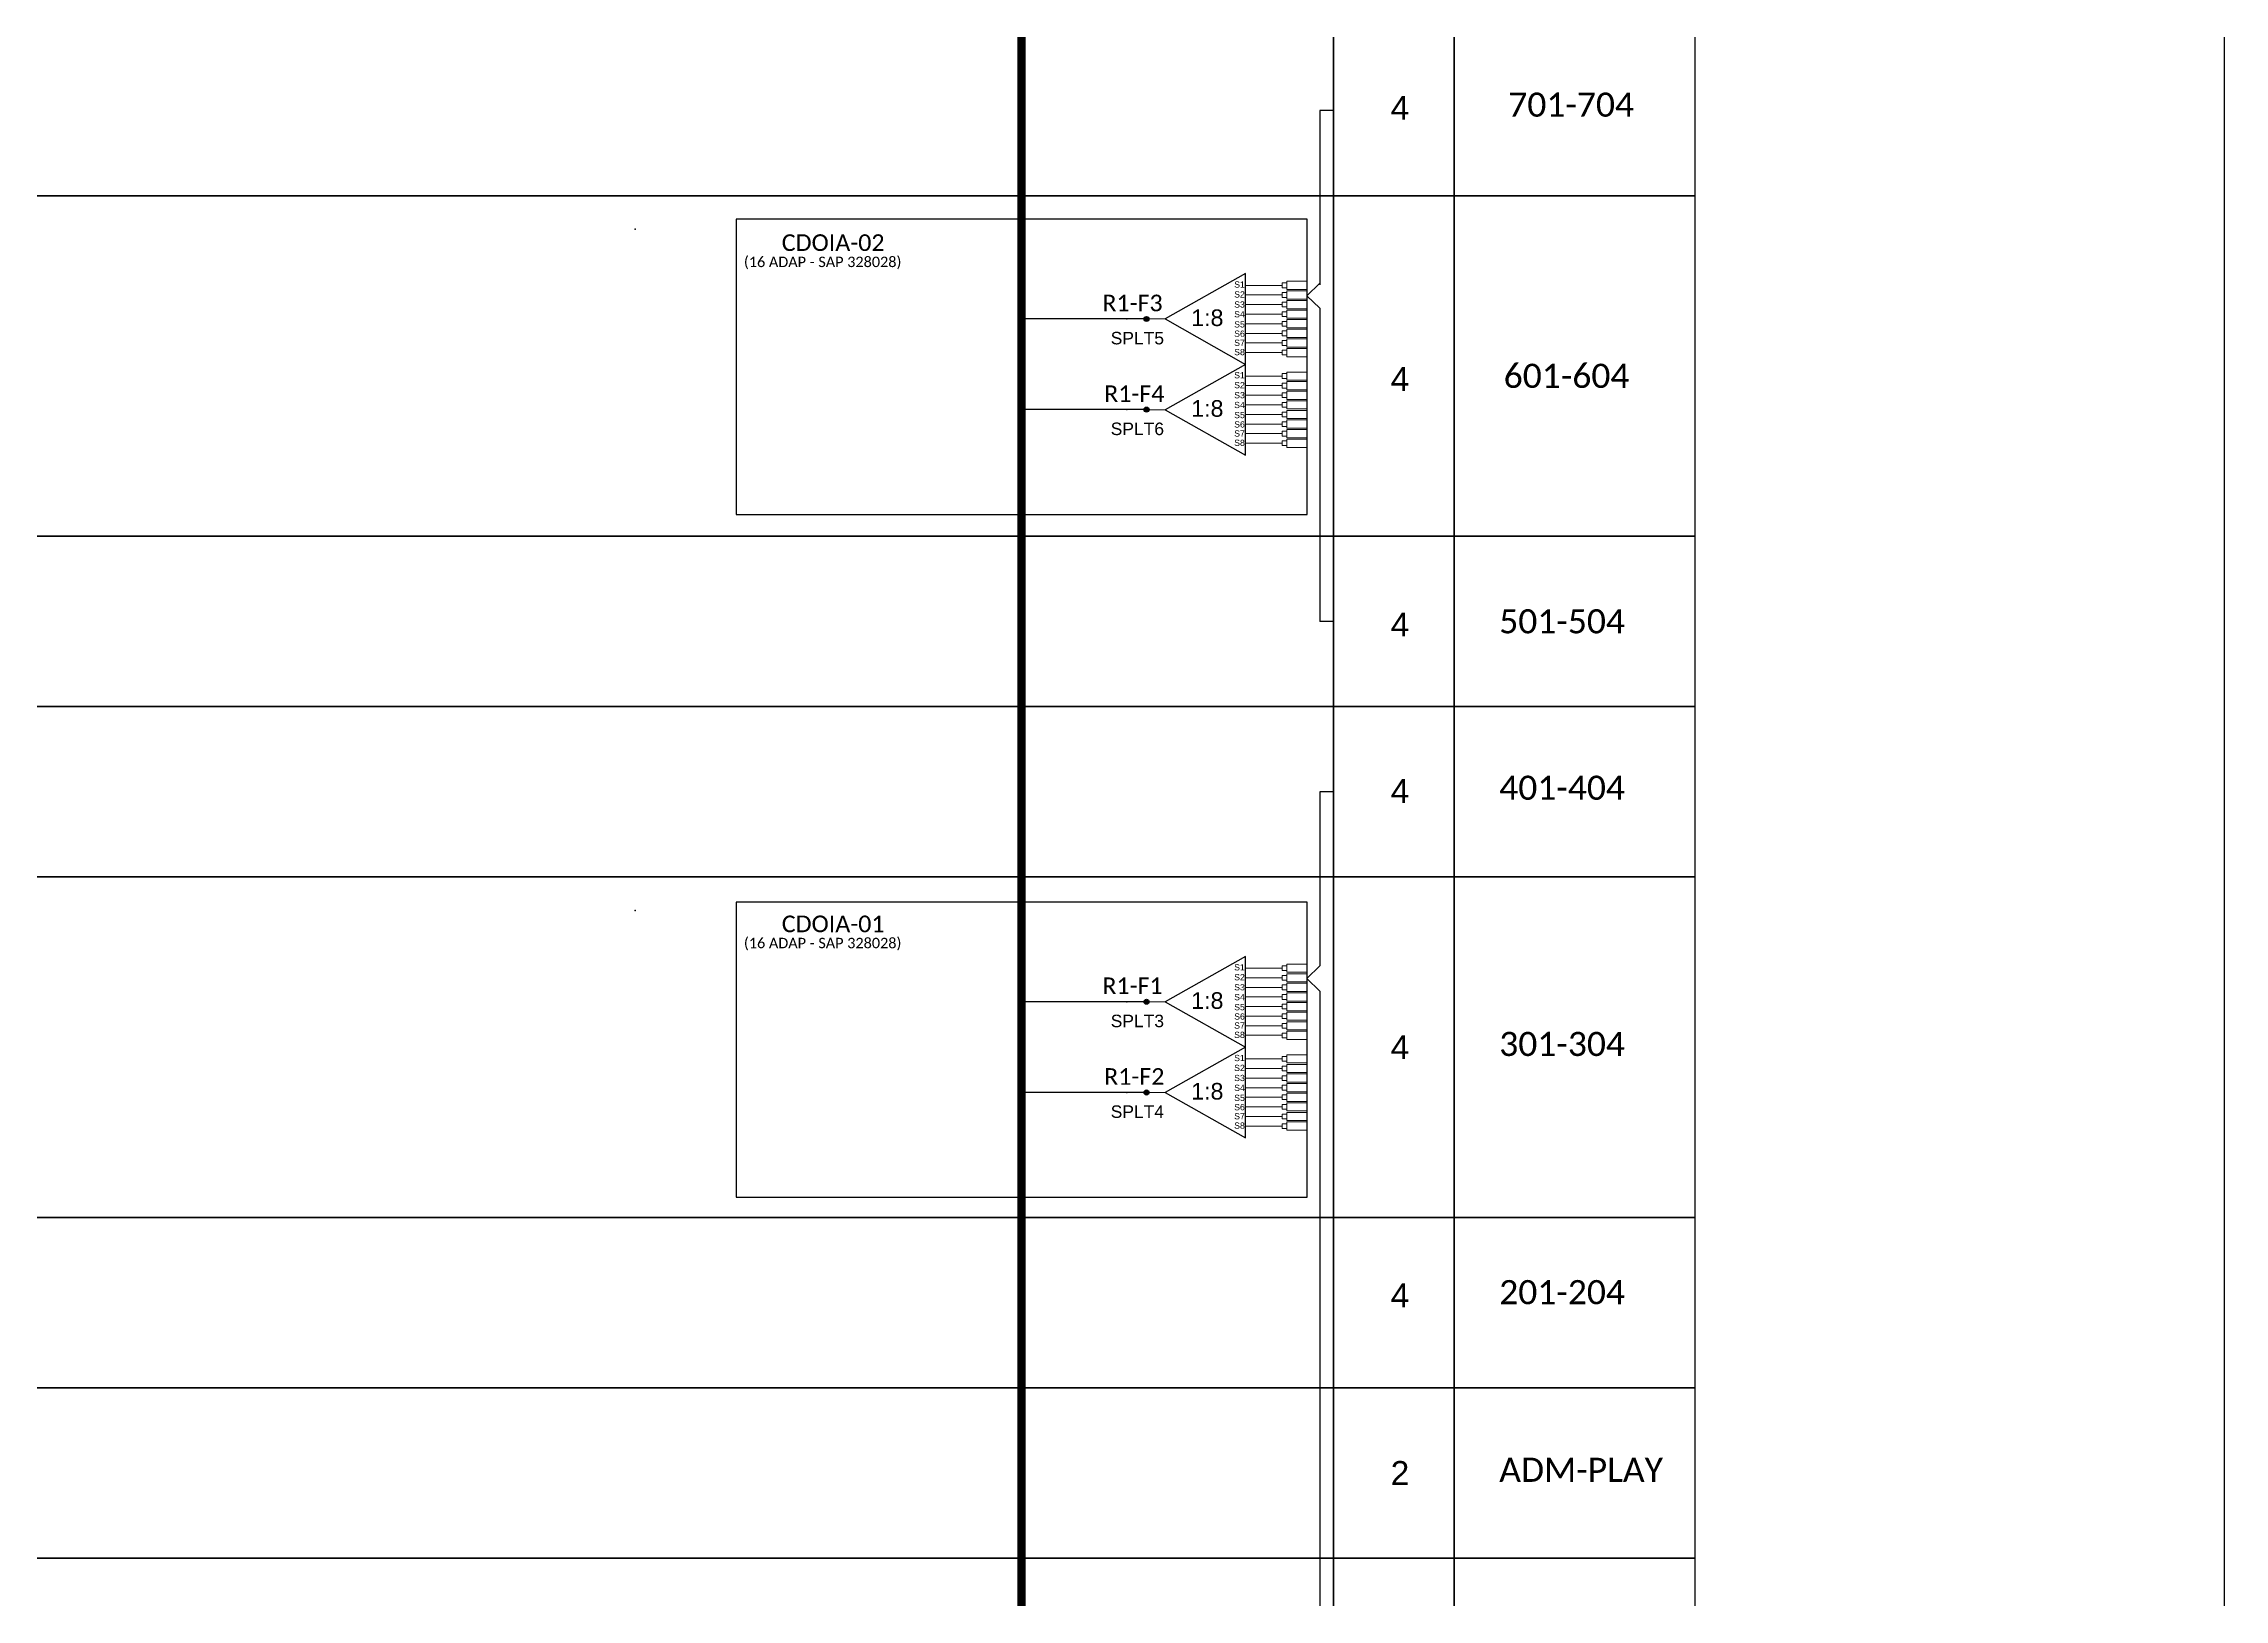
# Model space of a CAD drawing. Header units: inches. Extents: x 1934 to 3676, y 155 to 749.
# Drawn here: x 3466.3 to 3676, y 312.1 to 461.7 of the extents above; entities that cross this region are included whole.
import ezdxf
from ezdxf.enums import TextEntityAlignment as Align

# ---------------------------------------------------------------- set-up
doc = ezdxf.new("R2010")
doc.units = ezdxf.units.IN
doc.header["$MEASUREMENT"] = 0
doc.styles.add('ARIAL', font='arial.ttf')
doc.styles.add('WMF-Calibri0', font='calibri.ttf')

# ---------------------------------------------------------------- blocks, each defined once
blk = doc.blocks.new('A$C415C251F')
at = {"color": 3}
blk.add_point((0, 0), dxfattribs=at)
blk = doc.blocks.new('LEG_CDOIA8_C-SPLT_ESQ')
at = {"color": 3, "extrusion": (0, 0, -1), "xscale": -1, "zscale": -1}
blk.add_blockref('A$C415C251F', (0, 0), dxfattribs=at)
at = {"color": 1, "style": 'WMF-Calibri0', "flags": 4}
blk.add_attdef('CDO', (21.44, -2.61), '', height=2, dxfattribs=at)
blk.add_attdef('MODELO', text='', height=1.5, dxfattribs=at).set_placement((22.54, -4.54), align=Align.CENTER)
at = {"style": 'ARIAL', "flags": 4}
blk.add_attdef('SPLITAGEM', text='', height=1.5, dxfattribs=at).set_placement((18.61, -12.59), align=Align.CENTER)
blk = doc.blocks.new('SPLT_1-8_SC-APC')
at = {"color": 1}
blk.add_lwpolyline([(-7.37, -2.1), (-17.04, -7.55), (-7.37, -13), (-7.37, -2.1)], dxfattribs=at)
at = {"color": 3, "lineweight": 0}
for points in [[(-2.99, -3.51), (-7.37, -3.51)], [(-7.37, -4.66), (-2.99, -4.66)], [(-2.41, -3.02), (-2.41, -4)], [(-2.41, -3.02), (0, -3.02)], [(-2.41, -4), (0, -4)], [(-2.41, -4.17), (-2.41, -5.16)], [(-2.41, -4.17), (0, -4.17)], [(-2.41, -5.16), (0, -5.16)], [(-7.37, -5.82), (-2.99, -5.82)], [(-7.37, -6.97), (-2.99, -6.97)], [(-2.41, -5.32), (-2.41, -6.31)], [(-2.41, -5.32), (0, -5.32)], [(-2.41, -6.31), (0, -6.31)], [(-2.41, -6.48), (-2.41, -7.46)], [(-2.41, -6.48), (0, -6.48)], [(-2.41, -7.46), (0, -7.46)], [(-2.41, -7.63), (-2.41, -8.62)], [(-2.41, -7.63), (0, -7.63)], [(-7.37, -8.12), (-2.99, -8.12)], [(-7.37, -9.28), (-2.99, -9.28)], [(-7.37, -10.43), (-2.99, -10.43)], [(-2.41, -8.62), (0, -8.62)], [(-2.41, -8.78), (-2.41, -9.77)], [(-2.41, -8.78), (0, -8.78)], [(-2.41, -9.77), (0, -9.77)], [(-2.41, -9.94), (-2.41, -10.92)], [(-2.41, -9.94), (0, -9.94)], [(-7.37, -11.58), (-2.99, -11.58)], [(-2.41, -10.92), (0, -10.92)], [(-2.41, -11.09), (-2.41, -12.08)], [(-2.41, -11.09), (0, -11.09)], [(-2.41, -12.08), (0, -12.08)]]:
    blk.add_lwpolyline(points, dxfattribs=at)
for points in [[(-2.99, -3.22), (-2.41, -3.22), (-2.41, -3.8), (-2.99, -3.8)], [(-2.99, -4.38), (-2.41, -4.38), (-2.41, -4.95), (-2.99, -4.95)], [(-2.99, -5.53), (-2.41, -5.53), (-2.41, -6.1), (-2.99, -6.1)], [(-2.99, -6.68), (-2.41, -6.68), (-2.41, -7.26), (-2.99, -7.26)], [(-2.99, -7.84), (-2.41, -7.84), (-2.41, -8.41), (-2.99, -8.41)], [(-2.99, -8.99), (-2.41, -8.99), (-2.41, -9.56), (-2.99, -9.56)], [(-2.99, -10.14), (-2.41, -10.14), (-2.41, -10.72), (-2.99, -10.72)], [(-2.99, -11.3), (-2.41, -11.3), (-2.41, -11.87), (-2.99, -11.87)]]:
    blk.add_lwpolyline(points, close=True, dxfattribs=at)
at = {"color": 1, "lineweight": 0}
blk.add_lwpolyline([(-17.04, -7.55), (-19.26, -7.55)], dxfattribs=at)
at = {"color": 1, "style": 'ARIAL'}
for s, height, p in [('S1', 0.75, (-8.74, -3.78)), ('S2', 0.75, (-8.74, -4.97)), ('1:8', 2, (-13.91, -8.4)), ('S3', 0.75, (-8.74, -6.18)), ('S4', 0.75, (-8.74, -7.36)), ('S5', 0.75, (-8.74, -8.57)), ('S6', 0.75, (-8.74, -9.69)), ('S7', 0.75, (-8.74, -10.78)), ('S8', 0.75, (-8.74, -11.9))]:
    blk.add_text(s, height=height, dxfattribs=at).set_placement(p)
blk = doc.blocks.new('SPLITTER_')
blk.add_point((0, 0))
at = {"style": 'ARIAL', "flags": 4}
blk.add_attdef('SPLT', (0, -3.26), '', height=1.5, dxfattribs=at)

msp = doc.modelspace()

# ---------------------------------------------------------------- hatches: boundary and pattern name
h = msp.add_hatch(color=3)
h.dxf.hatch_style = 1
edge = h.paths.add_edge_path()
edge.add_arc((3572.36, 435.19), 0.242, 0, 360)
h = msp.add_hatch(color=3)
h.dxf.hatch_style = 1
edge = h.paths.add_edge_path()
edge.add_arc((3572.36, 426.48), 0.242, 0, 360)
h = msp.add_hatch(color=3)
h.dxf.hatch_style = 1
edge = h.paths.add_edge_path()
edge.add_arc((3572.36, 369.55), 0.242, 0, 360)
h = msp.add_hatch(color=3)
h.dxf.hatch_style = 1
edge = h.paths.add_edge_path()
edge.add_arc((3572.36, 360.83), 0.242, 0, 360)

# ---------------------------------------------------------------- linework, layer by layer
at = {"color": 5}
for p, q in [((3572.36, 435.19), (3560.33, 435.19)), ((3572.36, 426.48), (3560.33, 426.48)), ((3572.36, 369.55), (3560.33, 369.55)), ((3572.36, 360.83), (3560.33, 360.83))]:
    msp.add_line(p, q, dxfattribs=at)
msp.add_lwpolyline([(2837.41, 155.06), (3675.97, 155.06), (3675.97, 749.06), (2837.41, 749.06), (2837.41, 155.06)])
at = {"color": 5, "const_width": 0.8}
msp.add_lwpolyline([(3560.33, 693.59), (3560.33, 254.2), (3550.71, 254.2)], dxfattribs=at)
for points in [[(3361.32, 463.42), (3590.34, 463.42), (3590.34, 447.04), (3361.32, 447.04)], [(3590.34, 463.42), (3601.92, 463.42), (3601.92, 447.04), (3590.34, 447.04)], [(3601.92, 463.42), (3625.06, 463.42), (3625.06, 447.04), (3601.92, 447.04)], [(3361.32, 447.04), (3590.34, 447.04), (3590.34, 414.3), (3361.32, 414.3)], [(3590.34, 447.04), (3601.92, 447.04), (3601.92, 414.3), (3590.34, 414.3)], [(3601.92, 447.04), (3625.06, 447.04), (3625.06, 414.3), (3601.92, 414.3)], [(3361.32, 414.3), (3590.34, 414.3), (3590.34, 397.93), (3361.32, 397.93)], [(3590.34, 414.3), (3601.92, 414.3), (3601.92, 397.93), (3590.34, 397.93)], [(3601.92, 414.3), (3625.06, 414.3), (3625.06, 397.93), (3601.92, 397.93)], [(3361.32, 397.93), (3590.34, 397.93), (3590.34, 381.56), (3361.32, 381.56)], [(3590.34, 397.93), (3601.92, 397.93), (3601.92, 381.56), (3590.34, 381.56)], [(3601.92, 397.93), (3625.06, 397.93), (3625.06, 381.56), (3601.92, 381.56)], [(3361.32, 381.56), (3590.34, 381.56), (3590.34, 348.81), (3361.32, 348.81)], [(3590.34, 381.56), (3601.92, 381.56), (3601.92, 348.81), (3590.34, 348.81)], [(3601.92, 381.56), (3625.06, 381.56), (3625.06, 348.81), (3601.92, 348.81)], [(3361.32, 348.81), (3590.34, 348.81), (3590.34, 332.44), (3361.32, 332.44)], [(3590.34, 348.81), (3601.92, 348.81), (3601.92, 332.44), (3590.34, 332.44)], [(3601.92, 348.81), (3625.06, 348.81), (3625.06, 332.44), (3601.92, 332.44)], [(3361.32, 332.44), (3590.34, 332.44), (3590.34, 316.07), (3361.32, 316.07)], [(3590.34, 332.44), (3601.92, 332.44), (3601.92, 316.07), (3590.34, 316.07)], [(3601.92, 332.44), (3625.06, 332.44), (3625.06, 316.07), (3601.92, 316.07)], [(3361.32, 316.07), (3590.34, 316.07), (3590.34, 299.7), (3361.32, 299.7)], [(3590.34, 316.07), (3601.92, 316.07), (3601.92, 299.7), (3590.34, 299.7)], [(3601.92, 316.07), (3625.06, 316.07), (3625.06, 299.7), (3601.92, 299.7)]]:
    msp.add_lwpolyline(points, close=True)
at = {"color": 3}
for points in [[(3589.02, 455.23), (3589.02, 438.48)], [(3590.34, 455.23), (3589.02, 455.23)], [(3589.02, 438.64), (3587.77, 437.43), (3589.02, 436.23), (3589.02, 436.23)], [(3589.02, 436.23), (3589.02, 406.12)], [(3590.34, 406.12), (3589.02, 406.12)], [(3589.02, 389.74), (3589.02, 373)], [(3590.34, 389.74), (3589.02, 389.74)], [(3589.02, 373), (3587.77, 371.79), (3589.02, 370.58), (3589.02, 370.58)], [(3589.02, 370.58), (3589.02, 232.71)]]:
    msp.add_lwpolyline(points, dxfattribs=at)
at = {"color": 1}
for points in [[(3587.8, 444.79), (3532.9, 444.79), (3532.9, 416.4), (3587.8, 416.4)], [(3587.8, 379.14), (3532.9, 379.14), (3532.9, 350.76), (3587.8, 350.76)]]:
    msp.add_lwpolyline(points, close=True, dxfattribs=at)
at = {"color": 3}
for centre in [(3572.36, 435.19), (3572.36, 426.48), (3572.36, 369.55), (3572.36, 360.83)]:
    msp.add_circle(centre, 0.242, dxfattribs=at)

# ---------------------------------------------------------------- block references
ref = msp.add_blockref('LEG_CDOIA8_C-SPLT_ESQ', (3523.18, 443.81), dxfattribs=dict(at, xscale=0.8000000000465661, yscale=0.7999999999883585, zscale=0.8))
ref.add_attrib('CDO', 'CDOIA-02', (3537.29, 441.73), dxfattribs={"color": 1, "height": 1.6, "style": 'WMF-Calibri0'})
ref.add_attrib('MODELO', '(16 ADAP - SAP 328028)', dxfattribs={"color": 1, "height": 1, "style": 'WMF-Calibri0'}).set_placement((3541.22, 440.18), align=Align.CENTER)
at = {"color": 3, "xscale": 0.8000000000465661, "yscale": 0.7999999999883585, "zscale": 0.8}
for p in [(3587.77, 441.23), (3587.77, 432.51), (3587.77, 375.59), (3587.77, 366.87)]:
    msp.add_blockref('SPLT_1-8_SC-APC', p, dxfattribs=at)
ref = msp.add_blockref('SPLITTER_', (3570.46, 435.19), dxfattribs=dict(xscale=0.8000000000465661, yscale=0.7999999999883585, zscale=0.8))
ref.add_attrib('SPLT', 'SPLT5', (3568.91, 432.75), dxfattribs={"height": 1.2, "style": 'ARIAL'})
ref = msp.add_blockref('SPLITTER_', (3570.46, 426.48), dxfattribs=dict(xscale=0.8000000000465661, yscale=0.7999999999883585, zscale=0.8))
ref.add_attrib('SPLT', 'SPLT6', (3568.91, 424.03), dxfattribs={"height": 1.2, "style": 'ARIAL'})
at = {"color": 3}
ref = msp.add_blockref('LEG_CDOIA8_C-SPLT_ESQ', (3523.18, 378.33), dxfattribs=dict(at, xscale=0.8000000000465661, yscale=0.7999999999883585, zscale=0.8))
ref.add_attrib('CDO', 'CDOIA-01', (3537.29, 376.24), dxfattribs={"color": 1, "height": 1.6, "style": 'WMF-Calibri0'})
ref.add_attrib('MODELO', '(16 ADAP - SAP 328028)', dxfattribs={"color": 1, "height": 1, "style": 'WMF-Calibri0'}).set_placement((3541.22, 374.7), align=Align.CENTER)
ref = msp.add_blockref('SPLITTER_', (3570.46, 369.55), dxfattribs=dict(xscale=0.8000000000465661, yscale=0.7999999999883585, zscale=0.8))
ref.add_attrib('SPLT', 'SPLT3', (3568.91, 367.11), dxfattribs={"height": 1.2, "style": 'ARIAL'})
ref = msp.add_blockref('SPLITTER_', (3570.46, 360.83), dxfattribs=dict(xscale=0.8000000000465661, yscale=0.7999999999883585, zscale=0.8))
ref.add_attrib('SPLT', 'SPLT4', (3568.91, 358.39), dxfattribs={"height": 1.2, "style": 'ARIAL'})

# ---------------------------------------------------------------- texts
at = {"style": 'WMF-Calibri0'}
for s, p in [('701-704', (3607.13, 454.64)), ('601-604', (3606.69, 428.57)), ('501-504', (3606.26, 404.97)), ('401-404', (3606.26, 388.97)), ('301-304', (3606.26, 364.34)), ('201-204', (3606.26, 340.48)), ('ADM-PLAY', (3606.26, 323.4))]:
    msp.add_text(s, height=2.317, dxfattribs=at).set_placement(p)
at = {"color": 5, "style": 'WMF-Calibri0'}
for s, p in [('R1-F3', (3568.11, 435.93)), ('R1-F4', (3568.28, 427.21)), ('R1-F1', (3568.11, 370.29)), ('R1-F2', (3568.28, 361.57))]:
    msp.add_text(s, height=1.6, dxfattribs=at).set_placement(p)
at = {"style": 'ARIAL', "flags": 12}
for tag, p in [('4', (3596.72, 455.49)), ('4', (3596.72, 429.42)), ('4', (3596.72, 405.82)), ('4', (3596.72, 389.82)), ('4', (3596.72, 365.19)), ('4', (3596.72, 341.33)), ('2', (3596.72, 324.25))]:
    msp.add_attdef(tag, text='XX', height=2.3, dxfattribs=at).set_placement(p, align=Align.MIDDLE_CENTER)

doc.saveas('drawing.dxf')
